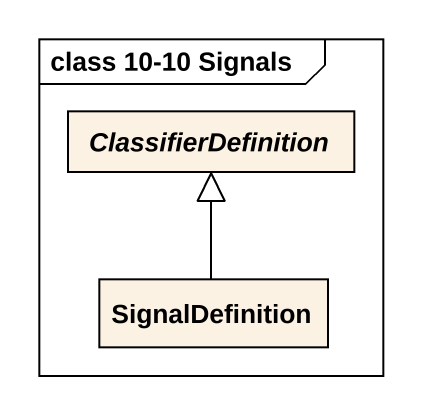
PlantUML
@startuml
mainframe class 10-10 Signals
hide circle
hide empty members
abstract class ClassifierDefinition
class SignalDefinition
SignalDefinition -up-|> ClassifierDefinition
@enduml
